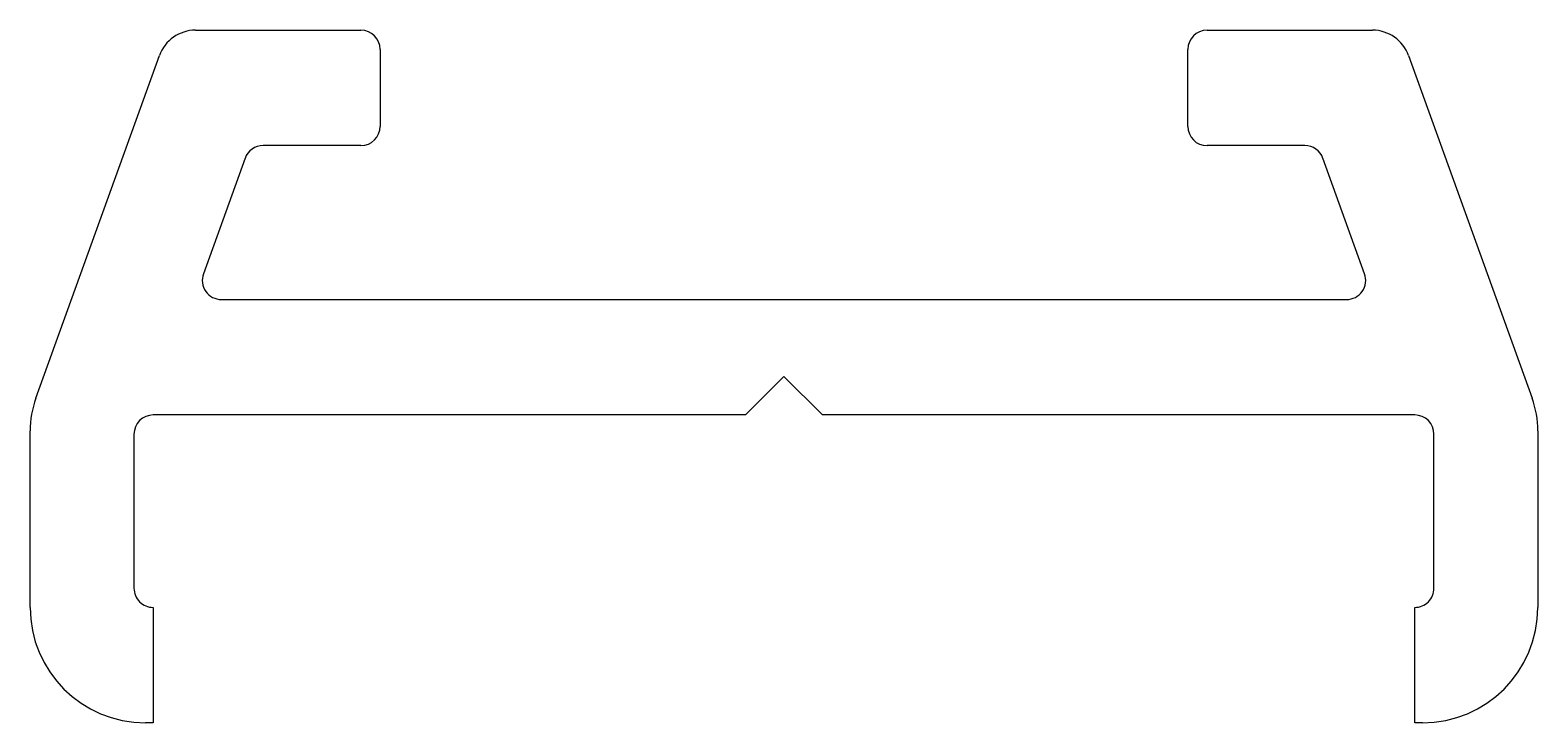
# Model space of a CAD drawing. Extents: x 1569.1 to 1608.3, y 231.8 to 249.8.
import ezdxf

# ---------------------------------------------------------------- set-up
doc = ezdxf.new("R2010")
doc.units = 0
doc.header["$LTSCALE"] = 15
doc.layers.get('0').update_dxf_attribs({"linetype": 'CONTINUOUS'})

msp = doc.modelspace()

# ---------------------------------------------------------------- linework, layer by layer
at = {"ltscale": 0.05}
for p, q in [((1573.353, 249.817), (1577.651, 249.817)), ((1599.651, 249.817), (1603.949, 249.817)), ((1578.151, 249.317), (1578.151, 247.317)), ((1599.151, 247.317), (1599.151, 249.317)), ((1569.2, 240.254), (1572.413, 249.157)), ((1604.89, 249.157), (1608.103, 240.254)), ((1577.651, 246.817), (1575.109, 246.817)), ((1602.193, 246.817), (1599.651, 246.817)), ((1574.639, 246.487), (1573.556, 243.487)), ((1603.747, 243.487), (1602.664, 246.487)), ((1574.026, 242.817), (1603.276, 242.817)), ((1588.651, 240.817), (1587.651, 239.817)), ((1589.651, 239.817), (1588.651, 240.817)), ((1587.651, 239.817), (1572.251, 239.817)), ((1605.051, 239.817), (1589.651, 239.817)), ((1569.051, 234.817), (1569.051, 239.405)), ((1571.751, 239.317), (1571.751, 235.317)), ((1605.551, 235.317), (1605.551, 239.317)), ((1608.251, 239.405), (1608.251, 234.817)), ((1572.251, 234.817), (1572.251, 231.817)), ((1605.051, 231.817), (1605.051, 234.817)), ((1572.251, 231.817), (1572.051, 231.817)), ((1605.251, 231.817), (1605.051, 231.817))]:
    msp.add_line(p, q, dxfattribs=at)
for centre, radius, start, end in [((1573.353, 248.817), 1, 89.9957, 160.1558), ((1577.651, 249.317), 0.5, 0, 90), ((1599.651, 249.317), 0.5, 90.0008, 180), ((1603.949, 248.817), 1, 19.8485, 90), ((1577.651, 247.317), 0.5, 270.0004, 360), ((1599.651, 247.317), 0.5, 180, 270), ((1575.109, 246.317), 0.5, 90, 160.1555), ((1602.193, 246.317), 0.5, 19.8456, 89.9934), ((1574.026, 243.317), 0.5, 160.1544, 269.9991), ((1603.276, 243.317), 0.5, 270.0005, 19.8362), ((1571.549, 239.405), 2.498, 160.1401, 180.0015), ((1605.752, 239.406), 2.499, 359.9944, 19.8458), ((1572.251, 239.317), 0.5, 90.0005, 179.9995), ((1605.051, 239.317), 0.5, 0.0017, 89.9987), ((1572.251, 235.317), 0.5, 180, 270.0004), ((1605.051, 235.317), 0.5, 270, 0.0004), ((1572.051, 234.817), 3, 180.0004, 270), ((1605.251, 234.817), 3, 270.0004, 0)]:
    msp.add_arc(centre, radius, start, end, dxfattribs=at)

doc.saveas('drawing.dxf')
